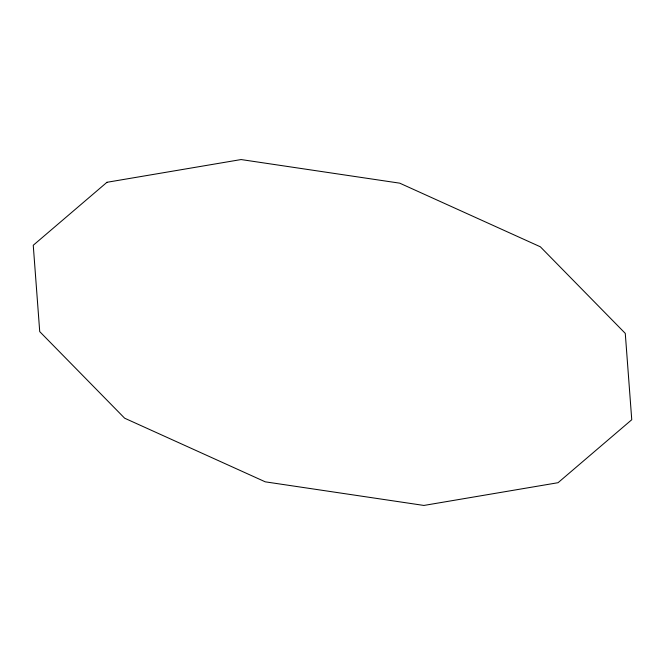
<?xml version="1.0" encoding="UTF-8"?>
<svg xmlns="http://www.w3.org/2000/svg" width="665" height="665" viewBox="0 0 665 665"><rect width="100%" height="100%" fill="white"/><g stroke="black" fill="none" stroke-linecap="round" stroke-linejoin="round"><path stroke-width="1" d="M106.957 182.293L33.25 245.269L39.725 331.619L124.654 418.21L265.269 481.834L423.904 505.442L558.043 482.707L631.75 419.731L625.275 333.381L540.346 246.79L399.732 183.166L241.096 159.558L106.957 182.293"/></g></svg>
